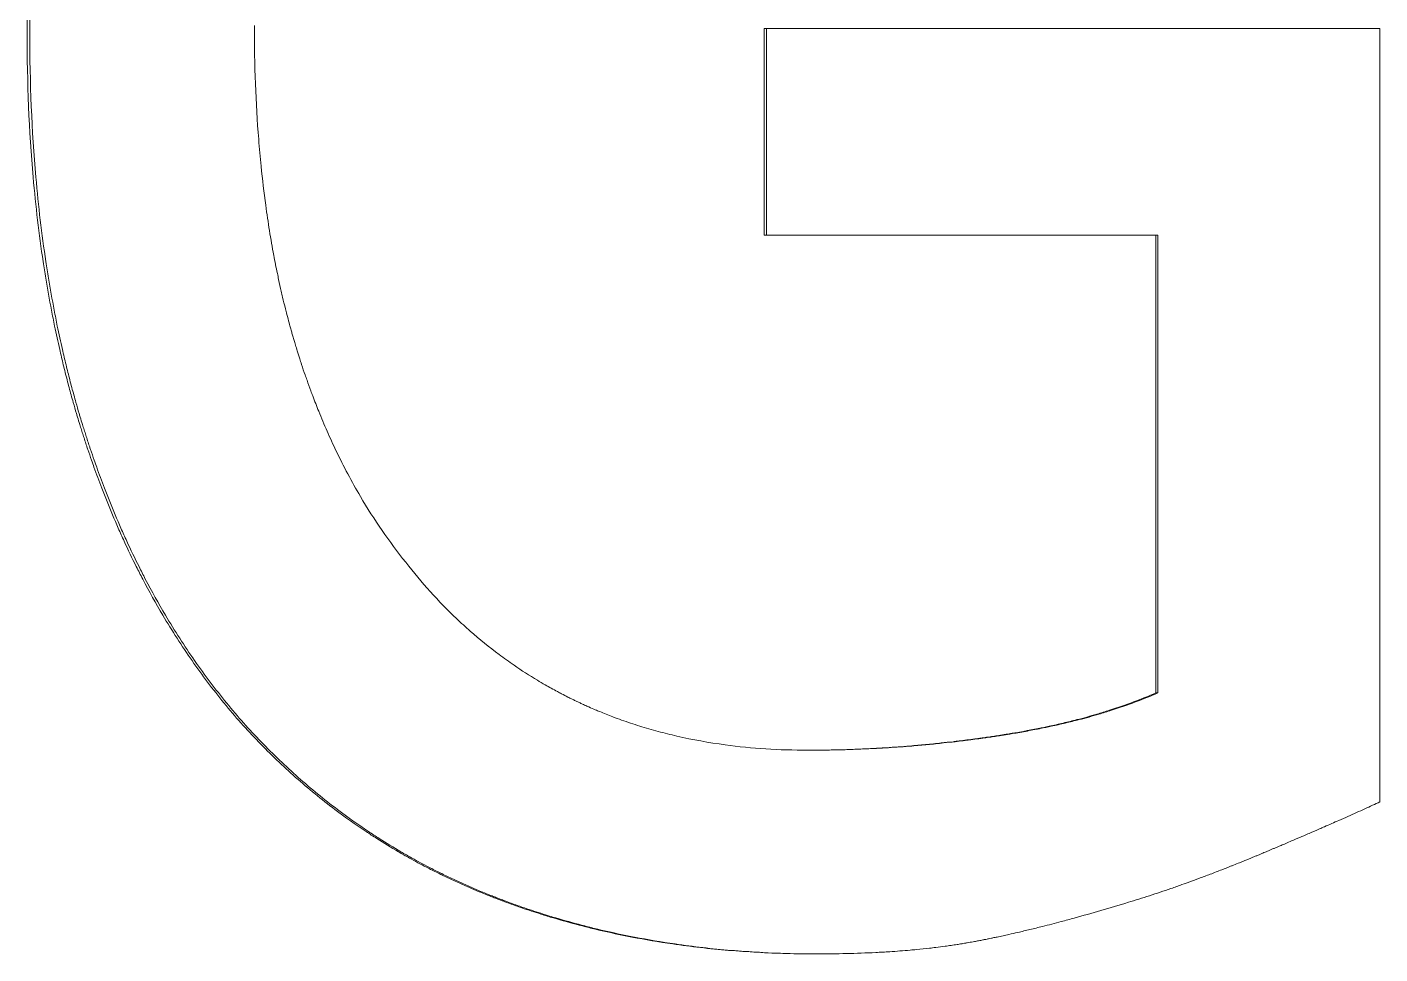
# Model space of a CAD drawing. Header units: millimetres. Extents: x 0 to 8410, y 0 to 5940.
# Drawn here: x 473.483 to 475.394, y 4859.151 to 4860.46 of the extents above; entities that cross this region are included whole.
import ezdxf

# ---------------------------------------------------------------- set-up
doc = ezdxf.new("R2010")
doc.units = ezdxf.units.MM
doc.header["$LTSCALE"] = 10
doc.layers.add('가시적인 것(ISO)', color=3, linetype='Continuous', lineweight=5, true_color=0x00ff00)

msp = doc.modelspace()

# ---------------------------------------------------------------- linework, layer by layer
at = {"layer": '가시적인 것(ISO)'}
for p, q in [((475.3942, 4860.4579), (474.5245, 4860.4579)), ((474.5245, 4860.1662), (474.5245, 4860.4579)), ((475.3942, 4860.4579), (475.3942, 4859.366)), ((474.5245, 4860.1662), (475.0779, 4860.1662)), ((475.0806, 4860.1662), (475.0779, 4860.1662)), ((475.0779, 4859.5199), (475.0779, 4860.1662)), ((475.0806, 4859.5199), (475.0779, 4859.5199)), ((474.5891, 4859.4389), (474.586, 4859.4389))]:
    msp.add_line(p, q, dxfattribs=at)
for points, knots in [([(473.4834, 4860.4519), (473.4834, 4860.4854), (473.4841, 4860.5184), (473.4855, 4860.5507), (473.487, 4860.5831), (473.4892, 4860.6149), (473.4921, 4860.6461), (473.4935, 4860.6617), (473.4952, 4860.6772), (473.497, 4860.6925), (473.4997, 4860.7155), (473.5028, 4860.7381), (473.5064, 4860.7604), (473.5076, 4860.7679), (473.5088, 4860.7753), (473.5101, 4860.7827), (473.5126, 4860.7974), (473.5153, 4860.812), (473.5182, 4860.8264), (473.5197, 4860.8336), (473.5212, 4860.8408), (473.5227, 4860.848), (473.5251, 4860.8587), (473.5275, 4860.8693), (473.53, 4860.8799), (473.5309, 4860.8834), (473.5317, 4860.8869), (473.5326, 4860.8904), (473.5343, 4860.8974), (473.5361, 4860.9044), (473.5379, 4860.9113), (473.5388, 4860.9148), (473.5397, 4860.9183), (473.5407, 4860.9217), (473.5425, 4860.9286), (473.5444, 4860.9355), (473.5464, 4860.9423), (473.5474, 4860.9457), (473.5484, 4860.9491), (473.5494, 4860.9525), (473.5509, 4860.9576), (473.5524, 4860.9627), (473.5539, 4860.9677), (473.5545, 4860.9694), (473.555, 4860.9711), (473.5555, 4860.9727), (473.5563, 4860.9753), (473.5571, 4860.9778), (473.5579, 4860.9803), (473.5587, 4860.9828), (473.5595, 4860.9853), (473.5603, 4860.9878), (473.5611, 4860.9903), (473.5619, 4860.9928), (473.5627, 4860.9953), (473.5636, 4860.9978), (473.5644, 4861.0002), (473.5652, 4861.0027), (473.5663, 4861.006), (473.5675, 4861.0093), (473.5686, 4861.0126), (473.5692, 4861.0142), (473.5697, 4861.0159), (473.5703, 4861.0175), (473.572, 4861.0224), (473.5737, 4861.0273), (473.5755, 4861.0321), (473.5767, 4861.0354), (473.5778, 4861.0386), (473.579, 4861.0418), (473.5814, 4861.0483), (473.5838, 4861.0547), (473.5863, 4861.061), (473.5875, 4861.0642), (473.5888, 4861.0674), (473.59, 4861.0706), (473.5925, 4861.0769), (473.5951, 4861.0832), (473.5976, 4861.0894), (473.5989, 4861.0925), (473.6002, 4861.0956), (473.6015, 4861.0987), (473.6055, 4861.108), (473.6095, 4861.1172), (473.6136, 4861.1264), (473.6163, 4861.1325), (473.6191, 4861.1385), (473.6219, 4861.1445), (473.6275, 4861.1565), (473.6333, 4861.1683), (473.6393, 4861.18), (473.6422, 4861.1859), (473.6452, 4861.1917), (473.6483, 4861.1974), (473.6574, 4861.2147), (473.667, 4861.2317), (473.6768, 4861.2482), (473.6834, 4861.2593), (473.6901, 4861.2702), (473.697, 4861.2809), (473.7108, 4861.3024), (473.7252, 4861.3232), (473.7403, 4861.3434), (473.7554, 4861.3636), (473.7711, 4861.3831), (473.7874, 4861.402)], [0, 0, 0, 0, 0.166667, 0.166667, 0.166667, 0.333333, 0.333333, 0.333333, 0.416667, 0.416667, 0.416667, 0.541667, 0.541667, 0.541667, 0.583333, 0.583333, 0.583333, 0.666667, 0.666667, 0.666667, 0.708333, 0.708333, 0.708333, 0.770833, 0.770833, 0.770833, 0.791667, 0.791667, 0.791667, 0.833333, 0.833333, 0.833333, 0.854167, 0.854167, 0.854167, 0.895833, 0.895833, 0.895833, 0.916667, 0.916667, 0.916667, 0.947917, 0.947917, 0.947917, 0.958333, 0.958333, 0.958333, 0.973958, 0.973958, 0.973958, 0.989583, 0.989583, 0.989583, 1.005208, 1.005208, 1.005208, 1.020833, 1.020833, 1.020833, 1.041667, 1.041667, 1.041667, 1.052083, 1.052083, 1.052083, 1.083333, 1.083333, 1.083333, 1.104167, 1.104167, 1.104167, 1.145833, 1.145833, 1.145833, 1.166667, 1.166667, 1.166667, 1.208333, 1.208333, 1.208333, 1.229167, 1.229167, 1.229167, 1.291667, 1.291667, 1.291667, 1.333333, 1.333333, 1.333333, 1.416667, 1.416667, 1.416667, 1.458333, 1.458333, 1.458333, 1.583333, 1.583333, 1.583333, 1.666667, 1.666667, 1.666667, 1.833333, 1.833333, 1.833333, 2, 2, 2, 2]), ([(473.4872, 4860.4519), (473.4872, 4860.4854), (473.488, 4860.5184), (473.4894, 4860.5507), (473.4909, 4860.5831), (473.493, 4860.6149), (473.4959, 4860.6461), (473.4974, 4860.6617), (473.499, 4860.6772), (473.5008, 4860.6925), (473.5036, 4860.7155), (473.5067, 4860.7381), (473.5102, 4860.7604), (473.5114, 4860.7679), (473.5126, 4860.7753), (473.5139, 4860.7827), (473.5165, 4860.7974), (473.5192, 4860.812), (473.5221, 4860.8264), (473.5235, 4860.8336), (473.525, 4860.8408), (473.5266, 4860.848), (473.5289, 4860.8587), (473.5313, 4860.8693), (473.5338, 4860.8799), (473.5347, 4860.8834), (473.5355, 4860.8869), (473.5364, 4860.8904), (473.5381, 4860.8974), (473.5399, 4860.9044), (473.5417, 4860.9113), (473.5426, 4860.9148), (473.5436, 4860.9183), (473.5445, 4860.9217), (473.5463, 4860.9286), (473.5483, 4860.9355), (473.5502, 4860.9423), (473.5512, 4860.9457), (473.5522, 4860.9491), (473.5532, 4860.9525), (473.5547, 4860.9576), (473.5562, 4860.9627), (473.5578, 4860.9677), (473.5583, 4860.9694), (473.5588, 4860.9711), (473.5593, 4860.9727), (473.5601, 4860.9753), (473.5609, 4860.9778), (473.5617, 4860.9803), (473.5625, 4860.9828), (473.5633, 4860.9853), (473.5641, 4860.9878), (473.5649, 4860.9903), (473.5657, 4860.9928), (473.5666, 4860.9953), (473.5674, 4860.9978), (473.5682, 4861.0002), (473.569, 4861.0027), (473.5701, 4861.006), (473.5713, 4861.0093), (473.5724, 4861.0126), (473.573, 4861.0142), (473.5735, 4861.0159), (473.5741, 4861.0175), (473.5758, 4861.0224), (473.5775, 4861.0273), (473.5793, 4861.0321), (473.5805, 4861.0354), (473.5817, 4861.0386), (473.5828, 4861.0418), (473.5852, 4861.0483), (473.5876, 4861.0547), (473.5901, 4861.061), (473.5913, 4861.0642), (473.5926, 4861.0674), (473.5938, 4861.0706), (473.5963, 4861.0769), (473.5988, 4861.0832), (473.6014, 4861.0894), (473.6027, 4861.0925), (473.604, 4861.0956), (473.6053, 4861.0987), (473.6092, 4861.108), (473.6133, 4861.1172), (473.6174, 4861.1264), (473.6201, 4861.1325), (473.6229, 4861.1385), (473.6257, 4861.1445), (473.6313, 4861.1565), (473.6371, 4861.1683), (473.643, 4861.18), (473.646, 4861.1859), (473.649, 4861.1917), (473.652, 4861.1974), (473.6612, 4861.2147), (473.6707, 4861.2317), (473.6806, 4861.2482), (473.6871, 4861.2593), (473.6939, 4861.2702), (473.7008, 4861.2809), (473.7145, 4861.3024), (473.7289, 4861.3232), (473.744, 4861.3434), (473.7591, 4861.3636), (473.7747, 4861.3831), (473.7911, 4861.402)], [0, 0, 0, 0, 0.166667, 0.166667, 0.166667, 0.333333, 0.333333, 0.333333, 0.416667, 0.416667, 0.416667, 0.541667, 0.541667, 0.541667, 0.583333, 0.583333, 0.583333, 0.666667, 0.666667, 0.666667, 0.708333, 0.708333, 0.708333, 0.770833, 0.770833, 0.770833, 0.791667, 0.791667, 0.791667, 0.833333, 0.833333, 0.833333, 0.854167, 0.854167, 0.854167, 0.895833, 0.895833, 0.895833, 0.916667, 0.916667, 0.916667, 0.947917, 0.947917, 0.947917, 0.958333, 0.958333, 0.958333, 0.973958, 0.973958, 0.973958, 0.989583, 0.989583, 0.989583, 1.005208, 1.005208, 1.005208, 1.020833, 1.020833, 1.020833, 1.041667, 1.041667, 1.041667, 1.052083, 1.052083, 1.052083, 1.083333, 1.083333, 1.083333, 1.104167, 1.104167, 1.104167, 1.145833, 1.145833, 1.145833, 1.166667, 1.166667, 1.166667, 1.208333, 1.208333, 1.208333, 1.229167, 1.229167, 1.229167, 1.291667, 1.291667, 1.291667, 1.333333, 1.333333, 1.333333, 1.416667, 1.416667, 1.416667, 1.458333, 1.458333, 1.458333, 1.583333, 1.583333, 1.583333, 1.666667, 1.666667, 1.666667, 1.833333, 1.833333, 1.833333, 2, 2, 2, 2]), ([(473.7855, 4859.4774), (473.7692, 4859.4958), (473.7535, 4859.515), (473.7384, 4859.535), (473.7234, 4859.5549), (473.709, 4859.5755), (473.6953, 4859.5969), (473.6884, 4859.6076), (473.6817, 4859.6185), (473.6751, 4859.6295), (473.6653, 4859.6461), (473.6558, 4859.6631), (473.6467, 4859.6805), (473.6437, 4859.6863), (473.6407, 4859.6922), (473.6377, 4859.6981), (473.6318, 4859.7099), (473.626, 4859.7218), (473.6204, 4859.734), (473.6176, 4859.7401), (473.6149, 4859.7462), (473.6122, 4859.7524), (473.6067, 4859.7647), (473.6015, 4859.7772), (473.5963, 4859.7899), (473.5938, 4859.7963), (473.5913, 4859.8027), (473.5888, 4859.8091), (473.5851, 4859.8188), (473.5815, 4859.8286), (473.5779, 4859.8384), (473.5767, 4859.8417), (473.5756, 4859.845), (473.5744, 4859.8483), (473.5727, 4859.8533), (473.571, 4859.8583), (473.5693, 4859.8633), (473.5687, 4859.865), (473.5681, 4859.8667), (473.5676, 4859.8684), (473.5667, 4859.8709), (473.5659, 4859.8734), (473.5651, 4859.8759), (473.5642, 4859.8785), (473.5634, 4859.881), (473.5626, 4859.8835), (473.5618, 4859.8861), (473.561, 4859.8886), (473.5602, 4859.8912), (473.5594, 4859.8938), (473.5586, 4859.8963), (473.5578, 4859.8989), (473.5567, 4859.9023), (473.5557, 4859.9058), (473.5546, 4859.9092), (473.5541, 4859.9109), (473.5536, 4859.9126), (473.5531, 4859.9144), (473.5516, 4859.9196), (473.5501, 4859.9248), (473.5486, 4859.93), (473.5476, 4859.9335), (473.5466, 4859.937), (473.5456, 4859.9405), (473.5437, 4859.9475), (473.5418, 4859.9546), (473.54, 4859.9617), (473.5391, 4859.9652), (473.5381, 4859.9688), (473.5372, 4859.9724), (473.5354, 4859.9795), (473.5337, 4859.9867), (473.532, 4859.994), (473.5311, 4859.9976), (473.5303, 4860.0012), (473.5295, 4860.0048), (473.527, 4860.0157), (473.5246, 4860.0267), (473.5223, 4860.0378), (473.5208, 4860.0452), (473.5193, 4860.0527), (473.5178, 4860.0602), (473.515, 4860.0751), (473.5123, 4860.0903), (473.5097, 4860.1056), (473.5085, 4860.1132), (473.5073, 4860.1209), (473.5061, 4860.1287), (473.5003, 4860.1674), (473.4956, 4860.2071), (473.492, 4860.2479), (473.4862, 4860.3132), (473.4834, 4860.3812), (473.4834, 4860.4519)], [0, 0, 0, 0, 0.166667, 0.166667, 0.166667, 0.333333, 0.333333, 0.333333, 0.416667, 0.416667, 0.416667, 0.541667, 0.541667, 0.541667, 0.583333, 0.583333, 0.583333, 0.666667, 0.666667, 0.666667, 0.708333, 0.708333, 0.708333, 0.791667, 0.791667, 0.791667, 0.833333, 0.833333, 0.833333, 0.895833, 0.895833, 0.895833, 0.916667, 0.916667, 0.916667, 0.947917, 0.947917, 0.947917, 0.958333, 0.958333, 0.958333, 0.973958, 0.973958, 0.973958, 0.989583, 0.989583, 0.989583, 1.005208, 1.005208, 1.005208, 1.020833, 1.020833, 1.020833, 1.041667, 1.041667, 1.041667, 1.052083, 1.052083, 1.052083, 1.083333, 1.083333, 1.083333, 1.104167, 1.104167, 1.104167, 1.145833, 1.145833, 1.145833, 1.166667, 1.166667, 1.166667, 1.208333, 1.208333, 1.208333, 1.229167, 1.229167, 1.229167, 1.291667, 1.291667, 1.291667, 1.333333, 1.333333, 1.333333, 1.416667, 1.416667, 1.416667, 1.458333, 1.458333, 1.458333, 1.666667, 1.666667, 1.666667, 2, 2, 2, 2]), ([(473.7892, 4859.4774), (473.7729, 4859.4958), (473.7572, 4859.515), (473.7421, 4859.535), (473.7271, 4859.5549), (473.7127, 4859.5755), (473.699, 4859.5969), (473.6921, 4859.6076), (473.6854, 4859.6185), (473.6788, 4859.6295), (473.669, 4859.6461), (473.6596, 4859.6631), (473.6504, 4859.6805), (473.6474, 4859.6863), (473.6444, 4859.6922), (473.6415, 4859.6981), (473.6356, 4859.7099), (473.6298, 4859.7218), (473.6242, 4859.734), (473.6214, 4859.7401), (473.6187, 4859.7462), (473.6159, 4859.7524), (473.6105, 4859.7647), (473.6052, 4859.7772), (473.6001, 4859.7899), (473.5976, 4859.7963), (473.5951, 4859.8027), (473.5926, 4859.8091), (473.5889, 4859.8188), (473.5853, 4859.8286), (473.5817, 4859.8384), (473.5805, 4859.8417), (473.5794, 4859.845), (473.5782, 4859.8483), (473.5765, 4859.8533), (473.5748, 4859.8583), (473.5731, 4859.8633), (473.5725, 4859.865), (473.5719, 4859.8667), (473.5714, 4859.8684), (473.5705, 4859.8709), (473.5697, 4859.8734), (473.5689, 4859.8759), (473.5681, 4859.8785), (473.5672, 4859.881), (473.5664, 4859.8835), (473.5656, 4859.8861), (473.5648, 4859.8886), (473.564, 4859.8912), (473.5632, 4859.8938), (473.5624, 4859.8963), (473.5616, 4859.8989), (473.5605, 4859.9023), (473.5595, 4859.9058), (473.5585, 4859.9092), (473.5579, 4859.9109), (473.5574, 4859.9126), (473.5569, 4859.9144), (473.5554, 4859.9196), (473.5539, 4859.9248), (473.5524, 4859.93), (473.5514, 4859.9335), (473.5504, 4859.937), (473.5495, 4859.9405), (473.5475, 4859.9475), (473.5456, 4859.9546), (473.5438, 4859.9617), (473.5429, 4859.9652), (473.542, 4859.9688), (473.5411, 4859.9724), (473.5393, 4859.9795), (473.5375, 4859.9867), (473.5358, 4859.994), (473.535, 4859.9976), (473.5341, 4860.0012), (473.5333, 4860.0048), (473.5308, 4860.0157), (473.5284, 4860.0267), (473.5261, 4860.0378), (473.5246, 4860.0452), (473.5231, 4860.0527), (473.5217, 4860.0602), (473.5188, 4860.0751), (473.5161, 4860.0903), (473.5136, 4860.1056), (473.5123, 4860.1132), (473.5111, 4860.1209), (473.51, 4860.1287), (473.5041, 4860.1674), (473.4994, 4860.2071), (473.4958, 4860.2479), (473.4901, 4860.3132), (473.4872, 4860.3812), (473.4872, 4860.4519)], [0, 0, 0, 0, 0.166667, 0.166667, 0.166667, 0.333333, 0.333333, 0.333333, 0.416667, 0.416667, 0.416667, 0.541667, 0.541667, 0.541667, 0.583333, 0.583333, 0.583333, 0.666667, 0.666667, 0.666667, 0.708333, 0.708333, 0.708333, 0.791667, 0.791667, 0.791667, 0.833333, 0.833333, 0.833333, 0.895833, 0.895833, 0.895833, 0.916667, 0.916667, 0.916667, 0.947917, 0.947917, 0.947917, 0.958333, 0.958333, 0.958333, 0.973958, 0.973958, 0.973958, 0.989583, 0.989583, 0.989583, 1.005208, 1.005208, 1.005208, 1.020833, 1.020833, 1.020833, 1.041667, 1.041667, 1.041667, 1.052083, 1.052083, 1.052083, 1.083333, 1.083333, 1.083333, 1.104167, 1.104167, 1.104167, 1.145833, 1.145833, 1.145833, 1.166667, 1.166667, 1.166667, 1.208333, 1.208333, 1.208333, 1.229167, 1.229167, 1.229167, 1.291667, 1.291667, 1.291667, 1.333333, 1.333333, 1.333333, 1.416667, 1.416667, 1.416667, 1.458333, 1.458333, 1.458333, 1.666667, 1.666667, 1.666667, 2, 2, 2, 2]), ([(473.8044, 4860.462), (473.8044, 4860.4341), (473.8049, 4860.4067), (473.8059, 4860.38), (473.8069, 4860.3532), (473.8084, 4860.3271), (473.8105, 4860.3015), (473.8115, 4860.2887), (473.8126, 4860.276), (473.8139, 4860.2635), (473.8158, 4860.2448), (473.818, 4860.2264), (473.8204, 4860.2083), (473.8213, 4860.2022), (473.8221, 4860.1962), (473.823, 4860.1903), (473.8248, 4860.1783), (473.8267, 4860.1666), (473.8287, 4860.1549), (473.8297, 4860.1491), (473.8308, 4860.1433), (473.8318, 4860.1376), (473.8335, 4860.129), (473.8351, 4860.1205), (473.8369, 4860.112), (473.8375, 4860.1092), (473.8381, 4860.1064), (473.8387, 4860.1036), (473.8399, 4860.098), (473.8411, 4860.0924), (473.8424, 4860.0869), (473.843, 4860.0841), (473.8437, 4860.0814), (473.8443, 4860.0786), (473.8456, 4860.0732), (473.8469, 4860.0677), (473.8483, 4860.0623), (473.849, 4860.0596), (473.8497, 4860.0569), (473.8504, 4860.0542), (473.8514, 4860.0502), (473.8525, 4860.0461), (473.8536, 4860.0422), (473.8539, 4860.0408), (473.8543, 4860.0395), (473.8547, 4860.0382), (473.8552, 4860.0362), (473.8558, 4860.0342), (473.8563, 4860.0322), (473.8569, 4860.0302), (473.8574, 4860.0283), (473.858, 4860.0263), (473.8586, 4860.0243), (473.8591, 4860.0224), (473.8597, 4860.0204), (473.8603, 4860.0184), (473.8609, 4860.0165), (473.8614, 4860.0145), (473.8622, 4860.0119), (473.863, 4860.0093), (473.8638, 4860.0068), (473.8642, 4860.0055), (473.8646, 4860.0042), (473.865, 4860.0029), (473.8662, 4859.999), (473.8674, 4859.9952), (473.8686, 4859.9914), (473.8694, 4859.9888), (473.8702, 4859.9863), (473.8711, 4859.9837), (473.8727, 4859.9787), (473.8744, 4859.9736), (473.8762, 4859.9687), (473.877, 4859.9662), (473.8779, 4859.9637), (473.8788, 4859.9612), (473.8805, 4859.9562), (473.8823, 4859.9513), (473.8841, 4859.9464), (473.885, 4859.944), (473.8859, 4859.9415), (473.8868, 4859.9391), (473.8896, 4859.9318), (473.8924, 4859.9246), (473.8953, 4859.9174), (473.8972, 4859.9127), (473.8992, 4859.908), (473.9011, 4859.9033), (473.9051, 4859.8939), (473.9092, 4859.8847), (473.9134, 4859.8755), (473.9155, 4859.871), (473.9176, 4859.8665), (473.9197, 4859.862), (473.9305, 4859.8396), (473.942, 4859.818), (473.9541, 4859.7973), (473.9736, 4859.7641), (473.995, 4859.7331), (474.0182, 4859.7043)], [0, 0, 0, 0, 0.166667, 0.166667, 0.166667, 0.333333, 0.333333, 0.333333, 0.416667, 0.416667, 0.416667, 0.541667, 0.541667, 0.541667, 0.583333, 0.583333, 0.583333, 0.666667, 0.666667, 0.666667, 0.708333, 0.708333, 0.708333, 0.770833, 0.770833, 0.770833, 0.791667, 0.791667, 0.791667, 0.833333, 0.833333, 0.833333, 0.854167, 0.854167, 0.854167, 0.895833, 0.895833, 0.895833, 0.916667, 0.916667, 0.916667, 0.947917, 0.947917, 0.947917, 0.958333, 0.958333, 0.958333, 0.973958, 0.973958, 0.973958, 0.989583, 0.989583, 0.989583, 1.005208, 1.005208, 1.005208, 1.020833, 1.020833, 1.020833, 1.041667, 1.041667, 1.041667, 1.052083, 1.052083, 1.052083, 1.083333, 1.083333, 1.083333, 1.104167, 1.104167, 1.104167, 1.145833, 1.145833, 1.145833, 1.166667, 1.166667, 1.166667, 1.208333, 1.208333, 1.208333, 1.229167, 1.229167, 1.229167, 1.291667, 1.291667, 1.291667, 1.333333, 1.333333, 1.333333, 1.416667, 1.416667, 1.416667, 1.458333, 1.458333, 1.458333, 1.666667, 1.666667, 1.666667, 2, 2, 2, 2]), ([(474.5276, 4860.1662), (474.5276, 4860.1743), (474.5276, 4860.1824), (474.5276, 4860.1905), (474.5276, 4860.1986), (474.5276, 4860.2067), (474.5276, 4860.2148), (474.5276, 4860.2189), (474.5276, 4860.2229), (474.5276, 4860.227), (474.5276, 4860.2351), (474.5276, 4860.2432), (474.5276, 4860.2513), (474.5276, 4860.2553), (474.5276, 4860.2594), (474.5276, 4860.2634), (474.5276, 4860.2715), (474.5276, 4860.2796), (474.5276, 4860.2878), (474.5276, 4860.2918), (474.5276, 4860.2959), (474.5276, 4860.2999), (474.5276, 4860.308), (474.5276, 4860.3161), (474.5276, 4860.3242), (474.5276, 4860.3283), (474.5276, 4860.3323), (474.5276, 4860.3364), (474.5276, 4860.3445), (474.5276, 4860.3526), (474.5276, 4860.3607), (474.5276, 4860.3647), (474.5276, 4860.3688), (474.5276, 4860.3728), (474.5276, 4860.385), (474.5276, 4860.3972), (474.5276, 4860.4093), (474.5276, 4860.4255), (474.5276, 4860.4417), (474.5276, 4860.4579)], [0, 0, 0, 0, 0.00243112, 0.00243112, 0.00243112, 0.00486224, 0.00486224, 0.00486224, 0.0060778, 0.0060778, 0.0060778, 0.00850891, 0.00850891, 0.00850891, 0.00972447, 0.00972447, 0.00972447, 0.01215559, 0.01215559, 0.01215559, 0.01337115, 0.01337115, 0.01337115, 0.01580227, 0.01580227, 0.01580227, 0.01701783, 0.01701783, 0.01701783, 0.01944895, 0.01944895, 0.01944895, 0.02066451, 0.02066451, 0.02066451, 0.02431118, 0.02431118, 0.02431118, 0.02917342, 0.02917342, 0.02917342, 0.02917342]), ([(475.0806, 4859.5199), (475.0806, 4859.5558), (475.0806, 4859.5917), (475.0806, 4859.6276), (475.0806, 4859.6366), (475.0806, 4859.6456), (475.0806, 4859.6546), (475.0806, 4859.6994), (475.0806, 4859.7443), (475.0806, 4859.7892), (475.0806, 4859.8161), (475.0806, 4859.8431), (475.0806, 4859.87), (475.0806, 4859.879), (475.0806, 4859.8879), (475.0806, 4859.8969), (475.0806, 4859.9149), (475.0806, 4859.9328), (475.0806, 4859.9508), (475.0806, 4860.0226), (475.0806, 4860.0944), (475.0806, 4860.1662)], [0, 0, 0, 0, 0.0107712, 0.0107712, 0.0107712, 0.01346401, 0.01346401, 0.01346401, 0.02692801, 0.02692801, 0.02692801, 0.03500642, 0.03500642, 0.03500642, 0.03769922, 0.03769922, 0.03769922, 0.04308482, 0.04308482, 0.04308482, 0.06462723, 0.06462723, 0.06462723, 0.06462723]), ([(474.0182, 4859.7043), (474.0294, 4859.6899), (474.0409, 4859.676), (474.0529, 4859.6628), (474.0649, 4859.6495), (474.0772, 4859.6368), (474.09, 4859.6247), (474.0963, 4859.6187), (474.1028, 4859.6127), (474.1094, 4859.607), (474.1225, 4859.5954), (474.136, 4859.5844), (474.15, 4859.574), (474.1569, 4859.5688), (474.164, 4859.5638), (474.1712, 4859.5589), (474.1819, 4859.5515), (474.1929, 4859.5444), (474.2041, 4859.5377), (474.2078, 4859.5355), (474.2116, 4859.5333), (474.2153, 4859.5311), (474.221, 4859.5278), (474.2267, 4859.5247), (474.2325, 4859.5216), (474.2345, 4859.5205), (474.2364, 4859.5195), (474.2383, 4859.5185), (474.2412, 4859.517), (474.2442, 4859.5155), (474.2471, 4859.514), (474.2481, 4859.5135), (474.2491, 4859.513), (474.25, 4859.5125), (474.2515, 4859.5118), (474.253, 4859.5111), (474.2545, 4859.5103), (474.256, 4859.5096), (474.2574, 4859.5089), (474.2589, 4859.5082), (474.2604, 4859.5075), (474.2619, 4859.5068), (474.2634, 4859.5061), (474.2649, 4859.5053), (474.2664, 4859.5047), (474.2679, 4859.504), (474.2699, 4859.503), (474.2719, 4859.5021), (474.2739, 4859.5012), (474.2749, 4859.5008), (474.2759, 4859.5003), (474.2769, 4859.4999), (474.28, 4859.4985), (474.283, 4859.4972), (474.286, 4859.4959), (474.2881, 4859.4951), (474.2901, 4859.4942), (474.2922, 4859.4934), (474.2983, 4859.4908), (474.3045, 4859.4884), (474.3107, 4859.486), (474.3148, 4859.4844), (474.319, 4859.4829), (474.3232, 4859.4814), (474.3316, 4859.4784), (474.3401, 4859.4756), (474.3487, 4859.4729), (474.3529, 4859.4716), (474.3572, 4859.4703), (474.3616, 4859.4691), (474.3702, 4859.4665), (474.379, 4859.4642), (474.3878, 4859.462), (474.3922, 4859.4609), (474.3966, 4859.4598), (474.4011, 4859.4588), (474.4234, 4859.4537), (474.4462, 4859.4496), (474.4696, 4859.4464), (474.507, 4859.4414), (474.5458, 4859.4389), (474.586, 4859.4389)], [0, 0, 0, 0, 0.166667, 0.166667, 0.166667, 0.333333, 0.333333, 0.333333, 0.416667, 0.416667, 0.416667, 0.583333, 0.583333, 0.583333, 0.666667, 0.666667, 0.666667, 0.791667, 0.791667, 0.791667, 0.833333, 0.833333, 0.833333, 0.895833, 0.895833, 0.895833, 0.916667, 0.916667, 0.916667, 0.947917, 0.947917, 0.947917, 0.958333, 0.958333, 0.958333, 0.973958, 0.973958, 0.973958, 0.989583, 0.989583, 0.989583, 1.005208, 1.005208, 1.005208, 1.020833, 1.020833, 1.020833, 1.041667, 1.041667, 1.041667, 1.052083, 1.052083, 1.052083, 1.083333, 1.083333, 1.083333, 1.104167, 1.104167, 1.104167, 1.166667, 1.166667, 1.166667, 1.208333, 1.208333, 1.208333, 1.291667, 1.291667, 1.291667, 1.333333, 1.333333, 1.333333, 1.416667, 1.416667, 1.416667, 1.458333, 1.458333, 1.458333, 1.666667, 1.666667, 1.666667, 2, 2, 2, 2]), ([(474.586, 4859.4389), (474.6008, 4859.4389), (474.6156, 4859.4391), (474.6303, 4859.4395), (474.6451, 4859.4398), (474.6599, 4859.4404), (474.6747, 4859.4411), (474.6821, 4859.4415), (474.6895, 4859.4419), (474.6969, 4859.4424), (474.708, 4859.4431), (474.7191, 4859.4439), (474.7302, 4859.4448), (474.7339, 4859.4451), (474.7376, 4859.4455), (474.7413, 4859.4458), (474.7487, 4859.4464), (474.7561, 4859.4471), (474.7636, 4859.4479), (474.7673, 4859.4483), (474.771, 4859.4487), (474.7747, 4859.4491), (474.7802, 4859.4497), (474.7858, 4859.4503), (474.7914, 4859.4509), (474.7932, 4859.4511), (474.7951, 4859.4514), (474.7969, 4859.4516), (474.8006, 4859.452), (474.8043, 4859.4525), (474.808, 4859.453), (474.8099, 4859.4532), (474.8118, 4859.4534), (474.8136, 4859.4537), (474.8173, 4859.4541), (474.821, 4859.4546), (474.8247, 4859.4551), (474.8266, 4859.4554), (474.8285, 4859.4557), (474.8303, 4859.4559), (474.8331, 4859.4563), (474.8359, 4859.4567), (474.8387, 4859.4571), (474.8396, 4859.4572), (474.8405, 4859.4574), (474.8414, 4859.4575), (474.8428, 4859.4577), (474.8442, 4859.4579), (474.8456, 4859.4581), (474.847, 4859.4583), (474.8484, 4859.4585), (474.8498, 4859.4587), (474.8512, 4859.4589), (474.8526, 4859.4591), (474.854, 4859.4594), (474.8554, 4859.4596), (474.8568, 4859.4598), (474.8581, 4859.46), (474.86, 4859.4603), (474.8618, 4859.4606), (474.8636, 4859.4609), (474.8646, 4859.461), (474.8655, 4859.4612), (474.8664, 4859.4613), (474.8691, 4859.4618), (474.8719, 4859.4622), (474.8746, 4859.4627), (474.8764, 4859.463), (474.8782, 4859.4633), (474.88, 4859.4636), (474.8836, 4859.4642), (474.8871, 4859.4648), (474.8907, 4859.4655), (474.8925, 4859.4658), (474.8942, 4859.4661), (474.896, 4859.4665), (474.8995, 4859.4671), (474.903, 4859.4678), (474.9065, 4859.4685), (474.9082, 4859.4688), (474.9099, 4859.4692), (474.9117, 4859.4695), (474.9168, 4859.4705), (474.9219, 4859.4716), (474.927, 4859.4727), (474.9304, 4859.4734), (474.9337, 4859.4742), (474.937, 4859.4749), (474.9437, 4859.4764), (474.9502, 4859.478), (474.9567, 4859.4795), (474.9599, 4859.4803), (474.9631, 4859.4812), (474.9663, 4859.482), (474.9758, 4859.4844), (474.9852, 4859.487), (474.9943, 4859.4897), (475.0003, 4859.4915), (475.0063, 4859.4933), (475.0122, 4859.4952), (475.0239, 4859.4989), (475.0352, 4859.5029), (475.0462, 4859.507), (475.0571, 4859.5111), (475.0677, 4859.5154), (475.0779, 4859.5199)], [0, 0, 0, 0, 0.166667, 0.166667, 0.166667, 0.333333, 0.333333, 0.333333, 0.416667, 0.416667, 0.416667, 0.541667, 0.541667, 0.541667, 0.583333, 0.583333, 0.583333, 0.666667, 0.666667, 0.666667, 0.708333, 0.708333, 0.708333, 0.770833, 0.770833, 0.770833, 0.791667, 0.791667, 0.791667, 0.833333, 0.833333, 0.833333, 0.854167, 0.854167, 0.854167, 0.895833, 0.895833, 0.895833, 0.916667, 0.916667, 0.916667, 0.947917, 0.947917, 0.947917, 0.958333, 0.958333, 0.958333, 0.973958, 0.973958, 0.973958, 0.989583, 0.989583, 0.989583, 1.005208, 1.005208, 1.005208, 1.020833, 1.020833, 1.020833, 1.041667, 1.041667, 1.041667, 1.052083, 1.052083, 1.052083, 1.083333, 1.083333, 1.083333, 1.104167, 1.104167, 1.104167, 1.145833, 1.145833, 1.145833, 1.166667, 1.166667, 1.166667, 1.208333, 1.208333, 1.208333, 1.229167, 1.229167, 1.229167, 1.291667, 1.291667, 1.291667, 1.333333, 1.333333, 1.333333, 1.416667, 1.416667, 1.416667, 1.458333, 1.458333, 1.458333, 1.583333, 1.583333, 1.583333, 1.666667, 1.666667, 1.666667, 1.833333, 1.833333, 1.833333, 2, 2, 2, 2]), ([(474.5891, 4859.4389), (474.6039, 4859.4389), (474.6187, 4859.4391), (474.6334, 4859.4395), (474.6482, 4859.4398), (474.663, 4859.4404), (474.6777, 4859.4411), (474.6851, 4859.4415), (474.6925, 4859.4419), (474.6999, 4859.4424), (474.711, 4859.4431), (474.7221, 4859.4439), (474.7332, 4859.4448), (474.7369, 4859.4451), (474.7406, 4859.4455), (474.7443, 4859.4458), (474.7517, 4859.4464), (474.7591, 4859.4471), (474.7665, 4859.4479), (474.7702, 4859.4483), (474.7739, 4859.4487), (474.7777, 4859.4491), (474.7832, 4859.4497), (474.7888, 4859.4503), (474.7943, 4859.4509), (474.7962, 4859.4511), (474.798, 4859.4514), (474.7999, 4859.4516), (474.8036, 4859.452), (474.8073, 4859.4525), (474.811, 4859.453), (474.8129, 4859.4532), (474.8147, 4859.4534), (474.8166, 4859.4537), (474.8203, 4859.4541), (474.824, 4859.4546), (474.8277, 4859.4551), (474.8295, 4859.4554), (474.8314, 4859.4557), (474.8332, 4859.4559), (474.836, 4859.4563), (474.8388, 4859.4567), (474.8416, 4859.4571), (474.8425, 4859.4572), (474.8434, 4859.4574), (474.8444, 4859.4575), (474.8458, 4859.4577), (474.8472, 4859.4579), (474.8486, 4859.4581), (474.8499, 4859.4583), (474.8513, 4859.4585), (474.8527, 4859.4587), (474.8541, 4859.4589), (474.8555, 4859.4591), (474.8569, 4859.4594), (474.8583, 4859.4596), (474.8597, 4859.4598), (474.8611, 4859.46), (474.8629, 4859.4603), (474.8647, 4859.4606), (474.8666, 4859.4609), (474.8675, 4859.461), (474.8684, 4859.4612), (474.8693, 4859.4613), (474.872, 4859.4618), (474.8748, 4859.4622), (474.8775, 4859.4627), (474.8793, 4859.463), (474.8811, 4859.4633), (474.8829, 4859.4636), (474.8865, 4859.4642), (474.89, 4859.4648), (474.8936, 4859.4655), (474.8954, 4859.4658), (474.8971, 4859.4661), (474.8989, 4859.4665), (474.9024, 4859.4671), (474.9059, 4859.4678), (474.9094, 4859.4685), (474.9111, 4859.4688), (474.9128, 4859.4692), (474.9145, 4859.4695), (474.9197, 4859.4705), (474.9248, 4859.4716), (474.9299, 4859.4727), (474.9332, 4859.4734), (474.9366, 4859.4742), (474.9399, 4859.4749), (474.9466, 4859.4764), (474.9531, 4859.478), (474.9596, 4859.4795), (474.9628, 4859.4803), (474.966, 4859.4812), (474.9692, 4859.482), (474.9787, 4859.4844), (474.988, 4859.487), (474.9971, 4859.4897), (475.0031, 4859.4915), (475.0091, 4859.4933), (475.015, 4859.4952), (475.0267, 4859.4989), (475.038, 4859.5029), (475.049, 4859.507), (475.0599, 4859.5111), (475.0705, 4859.5154), (475.0806, 4859.5199)], [0, 0, 0, 0, 0.166667, 0.166667, 0.166667, 0.333333, 0.333333, 0.333333, 0.416667, 0.416667, 0.416667, 0.541667, 0.541667, 0.541667, 0.583333, 0.583333, 0.583333, 0.666667, 0.666667, 0.666667, 0.708333, 0.708333, 0.708333, 0.770833, 0.770833, 0.770833, 0.791667, 0.791667, 0.791667, 0.833333, 0.833333, 0.833333, 0.854167, 0.854167, 0.854167, 0.895833, 0.895833, 0.895833, 0.916667, 0.916667, 0.916667, 0.947917, 0.947917, 0.947917, 0.958333, 0.958333, 0.958333, 0.973958, 0.973958, 0.973958, 0.989583, 0.989583, 0.989583, 1.005208, 1.005208, 1.005208, 1.020833, 1.020833, 1.020833, 1.041667, 1.041667, 1.041667, 1.052083, 1.052083, 1.052083, 1.083333, 1.083333, 1.083333, 1.104167, 1.104167, 1.104167, 1.145833, 1.145833, 1.145833, 1.166667, 1.166667, 1.166667, 1.208333, 1.208333, 1.208333, 1.229167, 1.229167, 1.229167, 1.291667, 1.291667, 1.291667, 1.333333, 1.333333, 1.333333, 1.416667, 1.416667, 1.416667, 1.458333, 1.458333, 1.458333, 1.583333, 1.583333, 1.583333, 1.666667, 1.666667, 1.666667, 1.833333, 1.833333, 1.833333, 2, 2, 2, 2]), ([(474.5976, 4859.1512), (474.5696, 4859.1512), (474.5419, 4859.152), (474.5148, 4859.1535), (474.4876, 4859.155), (474.4608, 4859.1572), (474.4345, 4859.1602), (474.4213, 4859.1617), (474.4083, 4859.1634), (474.3953, 4859.1653), (474.3759, 4859.1681), (474.3567, 4859.1713), (474.3378, 4859.175), (474.3315, 4859.1762), (474.3252, 4859.1775), (474.3189, 4859.1788), (474.3064, 4859.1814), (474.294, 4859.1842), (474.2816, 4859.1872), (474.2755, 4859.1887), (474.2694, 4859.1903), (474.2633, 4859.1919), (474.251, 4859.1951), (474.2389, 4859.1984), (474.2269, 4859.202), (474.2209, 4859.2038), (474.215, 4859.2056), (474.209, 4859.2075), (474.2001, 4859.2103), (474.1912, 4859.2132), (474.1824, 4859.2162), (474.1795, 4859.2172), (474.1766, 4859.2183), (474.1736, 4859.2193), (474.1693, 4859.2208), (474.1649, 4859.2224), (474.1605, 4859.224), (474.1591, 4859.2246), (474.1576, 4859.2251), (474.1562, 4859.2256), (474.154, 4859.2264), (474.1518, 4859.2273), (474.1497, 4859.2281), (474.1475, 4859.2289), (474.1454, 4859.2297), (474.1432, 4859.2306), (474.141, 4859.2314), (474.1389, 4859.2322), (474.1367, 4859.2331), (474.1346, 4859.2339), (474.1325, 4859.2348), (474.1303, 4859.2357), (474.1275, 4859.2368), (474.1246, 4859.238), (474.1218, 4859.2391), (474.1204, 4859.2397), (474.119, 4859.2403), (474.1175, 4859.2409), (474.1133, 4859.2427), (474.1091, 4859.2445), (474.1049, 4859.2463), (474.1021, 4859.2475), (474.0993, 4859.2488), (474.0965, 4859.25), (474.0909, 4859.2525), (474.0854, 4859.2551), (474.0799, 4859.2576), (474.0772, 4859.2589), (474.0744, 4859.2602), (474.0717, 4859.2616), (474.0662, 4859.2642), (474.0608, 4859.2669), (474.0554, 4859.2696), (474.0527, 4859.271), (474.0501, 4859.2724), (474.0474, 4859.2737), (474.0393, 4859.2779), (474.0314, 4859.2822), (474.0235, 4859.2866), (474.0183, 4859.2895), (474.013, 4859.2925), (474.0079, 4859.2955), (473.9975, 4859.3015), (473.9873, 4859.3078), (473.9772, 4859.3142), (473.9721, 4859.3174), (473.9671, 4859.3207), (473.9622, 4859.324), (473.9472, 4859.3339), (473.9326, 4859.3443), (473.9183, 4859.3551), (473.9088, 4859.3622), (473.8994, 4859.3696), (473.8901, 4859.3772), (473.8716, 4859.3924), (473.8536, 4859.4083), (473.8362, 4859.425), (473.8187, 4859.4417), (473.8019, 4859.4591), (473.7855, 4859.4774)], [0, 0, 0, 0, 0.166667, 0.166667, 0.166667, 0.333333, 0.333333, 0.333333, 0.416667, 0.416667, 0.416667, 0.541667, 0.541667, 0.541667, 0.583333, 0.583333, 0.583333, 0.666667, 0.666667, 0.666667, 0.708333, 0.708333, 0.708333, 0.791667, 0.791667, 0.791667, 0.833333, 0.833333, 0.833333, 0.895833, 0.895833, 0.895833, 0.916667, 0.916667, 0.916667, 0.947917, 0.947917, 0.947917, 0.958333, 0.958333, 0.958333, 0.973958, 0.973958, 0.973958, 0.989583, 0.989583, 0.989583, 1.005208, 1.005208, 1.005208, 1.020833, 1.020833, 1.020833, 1.041667, 1.041667, 1.041667, 1.052083, 1.052083, 1.052083, 1.083333, 1.083333, 1.083333, 1.104167, 1.104167, 1.104167, 1.145833, 1.145833, 1.145833, 1.166667, 1.166667, 1.166667, 1.208333, 1.208333, 1.208333, 1.229167, 1.229167, 1.229167, 1.291667, 1.291667, 1.291667, 1.333333, 1.333333, 1.333333, 1.416667, 1.416667, 1.416667, 1.458333, 1.458333, 1.458333, 1.583333, 1.583333, 1.583333, 1.666667, 1.666667, 1.666667, 1.833333, 1.833333, 1.833333, 2, 2, 2, 2]), ([(474.5976, 4859.1512), (474.5706, 4859.1513), (474.5441, 4859.152), (474.5179, 4859.1535), (474.4908, 4859.155), (474.464, 4859.1572), (474.4377, 4859.1602), (474.4246, 4859.1617), (474.4115, 4859.1634), (474.3986, 4859.1653), (474.3792, 4859.1681), (474.36, 4859.1713), (474.3411, 4859.175), (474.3347, 4859.1762), (474.3285, 4859.1775), (474.3222, 4859.1788), (474.3097, 4859.1814), (474.2973, 4859.1842), (474.285, 4859.1872), (474.2788, 4859.1887), (474.2727, 4859.1903), (474.2666, 4859.1919), (474.2544, 4859.1951), (474.2423, 4859.1984), (474.2303, 4859.202), (474.2243, 4859.2038), (474.2183, 4859.2056), (474.2124, 4859.2075), (474.2035, 4859.2103), (474.1946, 4859.2132), (474.1858, 4859.2162), (474.1829, 4859.2172), (474.18, 4859.2183), (474.177, 4859.2193), (474.1727, 4859.2208), (474.1683, 4859.2224), (474.1639, 4859.224), (474.1625, 4859.2246), (474.161, 4859.2251), (474.1596, 4859.2256), (474.1574, 4859.2264), (474.1553, 4859.2273), (474.1531, 4859.2281), (474.1509, 4859.2289), (474.1488, 4859.2297), (474.1466, 4859.2306), (474.1445, 4859.2314), (474.1423, 4859.2322), (474.1402, 4859.2331), (474.138, 4859.2339), (474.1359, 4859.2348), (474.1337, 4859.2357), (474.1309, 4859.2368), (474.128, 4859.238), (474.1252, 4859.2391), (474.1238, 4859.2397), (474.1224, 4859.2403), (474.121, 4859.2409), (474.1167, 4859.2427), (474.1125, 4859.2445), (474.1083, 4859.2463), (474.1055, 4859.2475), (474.1027, 4859.2488), (474.1, 4859.25), (474.0944, 4859.2525), (474.0889, 4859.2551), (474.0834, 4859.2576), (474.0806, 4859.2589), (474.0779, 4859.2602), (474.0752, 4859.2616), (474.0697, 4859.2642), (474.0643, 4859.2669), (474.0589, 4859.2696), (474.0562, 4859.271), (474.0535, 4859.2724), (474.0509, 4859.2737), (474.0428, 4859.2779), (474.0349, 4859.2822), (474.027, 4859.2866), (474.0218, 4859.2895), (474.0165, 4859.2925), (474.0114, 4859.2955), (474.001, 4859.3015), (473.9908, 4859.3078), (473.9807, 4859.3142), (473.9757, 4859.3174), (473.9707, 4859.3207), (473.9657, 4859.324), (473.9508, 4859.3339), (473.9362, 4859.3443), (473.9219, 4859.3551), (473.9123, 4859.3622), (473.903, 4859.3696), (473.8937, 4859.3772), (473.8752, 4859.3924), (473.8572, 4859.4083), (473.8398, 4859.425), (473.8224, 4859.4417), (473.8055, 4859.4591), (473.7892, 4859.4774)], [0.006152, 0.006152, 0.006152, 0.006152, 0.166667, 0.166667, 0.166667, 0.333333, 0.333333, 0.333333, 0.416667, 0.416667, 0.416667, 0.541667, 0.541667, 0.541667, 0.583333, 0.583333, 0.583333, 0.666667, 0.666667, 0.666667, 0.708333, 0.708333, 0.708333, 0.791667, 0.791667, 0.791667, 0.833333, 0.833333, 0.833333, 0.895833, 0.895833, 0.895833, 0.916667, 0.916667, 0.916667, 0.947917, 0.947917, 0.947917, 0.958333, 0.958333, 0.958333, 0.973958, 0.973958, 0.973958, 0.989583, 0.989583, 0.989583, 1.005208, 1.005208, 1.005208, 1.020833, 1.020833, 1.020833, 1.041667, 1.041667, 1.041667, 1.052083, 1.052083, 1.052083, 1.083333, 1.083333, 1.083333, 1.104167, 1.104167, 1.104167, 1.145833, 1.145833, 1.145833, 1.166667, 1.166667, 1.166667, 1.208333, 1.208333, 1.208333, 1.229167, 1.229167, 1.229167, 1.291667, 1.291667, 1.291667, 1.333333, 1.333333, 1.333333, 1.416667, 1.416667, 1.416667, 1.458333, 1.458333, 1.458333, 1.583333, 1.583333, 1.583333, 1.666667, 1.666667, 1.666667, 1.833333, 1.833333, 1.833333, 2, 2, 2, 2]), ([(475.3942, 4859.366), (475.3875, 4859.3628), (475.3803, 4859.3595), (475.3728, 4859.3561), (475.3652, 4859.3526), (475.3573, 4859.3491), (475.349, 4859.3454), (475.3448, 4859.3435), (475.3405, 4859.3416), (475.3362, 4859.3397), (475.3296, 4859.3368), (475.3228, 4859.3338), (475.3159, 4859.3308), (475.3135, 4859.3298), (475.3112, 4859.3287), (475.3088, 4859.3277), (475.304, 4859.3256), (475.2992, 4859.3235), (475.2942, 4859.3214), (475.2917, 4859.3203), (475.2892, 4859.3192), (475.2867, 4859.3181), (475.2829, 4859.3165), (475.279, 4859.3149), (475.2751, 4859.3132), (475.2738, 4859.3126), (475.2725, 4859.3121), (475.2712, 4859.3115), (475.2686, 4859.3104), (475.2659, 4859.3093), (475.2633, 4859.3081), (475.2619, 4859.3076), (475.2606, 4859.307), (475.2592, 4859.3064), (475.2572, 4859.3056), (475.2552, 4859.3047), (475.2531, 4859.3038), (475.2524, 4859.3035), (475.2517, 4859.3032), (475.251, 4859.3029), (475.2497, 4859.3024), (475.2483, 4859.3018), (475.2469, 4859.3012), (475.2462, 4859.3009), (475.2455, 4859.3006), (475.2448, 4859.3003), (475.2434, 4859.2997), (475.242, 4859.2991), (475.2406, 4859.2985), (475.2399, 4859.2982), (475.2392, 4859.2979), (475.2385, 4859.2976), (475.2374, 4859.2972), (475.2364, 4859.2967), (475.2353, 4859.2963), (475.2342, 4859.2958), (475.2332, 4859.2954), (475.2321, 4859.2949), (475.231, 4859.2945), (475.2299, 4859.294), (475.2289, 4859.2936), (475.2278, 4859.2931), (475.2267, 4859.2927), (475.2256, 4859.2922), (475.2242, 4859.2916), (475.2228, 4859.291), (475.2213, 4859.2904), (475.2206, 4859.2901), (475.2199, 4859.2898), (475.2192, 4859.2895), (475.2178, 4859.289), (475.2164, 4859.2884), (475.2149, 4859.2878), (475.2142, 4859.2875), (475.2135, 4859.2872), (475.2128, 4859.2869), (475.2114, 4859.2863), (475.21, 4859.2857), (475.2086, 4859.2851), (475.2078, 4859.2849), (475.2071, 4859.2846), (475.2064, 4859.2843), (475.2043, 4859.2834), (475.2022, 4859.2826), (475.2001, 4859.2817), (475.1987, 4859.2811), (475.1973, 4859.2806), (475.1959, 4859.28), (475.1931, 4859.2789), (475.1903, 4859.2777), (475.1875, 4859.2766), (475.1861, 4859.2761), (475.1847, 4859.2755), (475.1833, 4859.275), (475.1792, 4859.2733), (475.175, 4859.2717), (475.1709, 4859.2701), (475.1682, 4859.269), (475.1655, 4859.268), (475.1627, 4859.2669), (475.1573, 4859.2648), (475.1519, 4859.2627), (475.1465, 4859.2607), (475.1438, 4859.2597), (475.1411, 4859.2587), (475.1384, 4859.2577), (475.1304, 4859.2548), (475.1225, 4859.2519), (475.1146, 4859.2491), (475.1094, 4859.2472), (475.1042, 4859.2454), (475.0991, 4859.2436), (475.0887, 4859.24), (475.0786, 4859.2366), (475.0686, 4859.2334), (475.0585, 4859.2302), (475.0487, 4859.2271), (475.0389, 4859.2241)], [0, 0, 0, 0, 0.166667, 0.166667, 0.166667, 0.333333, 0.333333, 0.333333, 0.416667, 0.416667, 0.416667, 0.541667, 0.541667, 0.541667, 0.583333, 0.583333, 0.583333, 0.666667, 0.666667, 0.666667, 0.708333, 0.708333, 0.708333, 0.770833, 0.770833, 0.770833, 0.791667, 0.791667, 0.791667, 0.833333, 0.833333, 0.833333, 0.854167, 0.854167, 0.854167, 0.885417, 0.885417, 0.885417, 0.895833, 0.895833, 0.895833, 0.916667, 0.916667, 0.916667, 0.927083, 0.927083, 0.927083, 0.947917, 0.947917, 0.947917, 0.958333, 0.958333, 0.958333, 0.973958, 0.973958, 0.973958, 0.989583, 0.989583, 0.989583, 1.005208, 1.005208, 1.005208, 1.020833, 1.020833, 1.020833, 1.041667, 1.041667, 1.041667, 1.052083, 1.052083, 1.052083, 1.072917, 1.072917, 1.072917, 1.083333, 1.083333, 1.083333, 1.104167, 1.104167, 1.104167, 1.114583, 1.114583, 1.114583, 1.145833, 1.145833, 1.145833, 1.166667, 1.166667, 1.166667, 1.208333, 1.208333, 1.208333, 1.229167, 1.229167, 1.229167, 1.291667, 1.291667, 1.291667, 1.333333, 1.333333, 1.333333, 1.416667, 1.416667, 1.416667, 1.458333, 1.458333, 1.458333, 1.583333, 1.583333, 1.583333, 1.666667, 1.666667, 1.666667, 1.833333, 1.833333, 1.833333, 2, 2, 2, 2]), ([(475.0389, 4859.2241), (475.0258, 4859.2201), (475.0128, 4859.2162), (475.0001, 4859.2125), (474.9873, 4859.2088), (474.9748, 4859.2052), (474.9625, 4859.2019), (474.9563, 4859.2002), (474.9503, 4859.1985), (474.9442, 4859.1969), (474.9352, 4859.1945), (474.9262, 4859.1922), (474.9174, 4859.19), (474.9145, 4859.1892), (474.9115, 4859.1885), (474.9086, 4859.1878), (474.9028, 4859.1864), (474.8971, 4859.185), (474.8913, 4859.1836), (474.8885, 4859.1829), (474.8857, 4859.1823), (474.8828, 4859.1816), (474.8786, 4859.1806), (474.8744, 4859.1797), (474.8702, 4859.1788), (474.8688, 4859.1784), (474.8674, 4859.1781), (474.866, 4859.1778), (474.8633, 4859.1772), (474.8605, 4859.1766), (474.8577, 4859.176), (474.8564, 4859.1757), (474.855, 4859.1754), (474.8536, 4859.1751), (474.8516, 4859.1747), (474.8496, 4859.1743), (474.8475, 4859.1739), (474.8468, 4859.1737), (474.8462, 4859.1736), (474.8455, 4859.1734), (474.8441, 4859.1732), (474.8428, 4859.1729), (474.8414, 4859.1726), (474.8408, 4859.1725), (474.8401, 4859.1723), (474.8394, 4859.1722), (474.8381, 4859.1719), (474.8367, 4859.1717), (474.8354, 4859.1714), (474.8347, 4859.1713), (474.8341, 4859.1711), (474.8334, 4859.171), (474.8324, 4859.1708), (474.8314, 4859.1706), (474.8304, 4859.1704), (474.8294, 4859.1702), (474.8284, 4859.17), (474.8274, 4859.1698), (474.8265, 4859.1696), (474.8255, 4859.1694), (474.8245, 4859.1692), (474.8235, 4859.1691), (474.8225, 4859.1689), (474.8215, 4859.1687), (474.8202, 4859.1684), (474.8188, 4859.1682), (474.8175, 4859.168), (474.8168, 4859.1678), (474.8162, 4859.1677), (474.8155, 4859.1676), (474.8141, 4859.1673), (474.8128, 4859.1671), (474.8114, 4859.1669), (474.8108, 4859.1668), (474.8101, 4859.1666), (474.8094, 4859.1665), (474.808, 4859.1663), (474.8067, 4859.1661), (474.8053, 4859.1658), (474.8046, 4859.1657), (474.8039, 4859.1656), (474.8032, 4859.1655), (474.8012, 4859.1652), (474.7991, 4859.1648), (474.797, 4859.1645), (474.7956, 4859.1643), (474.7942, 4859.1641), (474.7928, 4859.1639), (474.79, 4859.1634), (474.7871, 4859.163), (474.7843, 4859.1626), (474.7828, 4859.1624), (474.7814, 4859.1622), (474.78, 4859.162), (474.7757, 4859.1615), (474.7713, 4859.1609), (474.7669, 4859.1604), (474.7639, 4859.16), (474.761, 4859.1596), (474.758, 4859.1593), (474.752, 4859.1586), (474.7459, 4859.158), (474.7398, 4859.1574), (474.7367, 4859.1571), (474.7336, 4859.1568), (474.7305, 4859.1566), (474.7211, 4859.1557), (474.7115, 4859.155), (474.7018, 4859.1544), (474.6953, 4859.1539), (474.6887, 4859.1536), (474.682, 4859.1532), (474.6686, 4859.1526), (474.6549, 4859.152), (474.6408, 4859.1517), (474.6268, 4859.1514), (474.6124, 4859.1512), (474.5976, 4859.1512)], [0, 0, 0, 0, 0.166667, 0.166667, 0.166667, 0.333333, 0.333333, 0.333333, 0.416667, 0.416667, 0.416667, 0.541667, 0.541667, 0.541667, 0.583333, 0.583333, 0.583333, 0.666667, 0.666667, 0.666667, 0.708333, 0.708333, 0.708333, 0.770833, 0.770833, 0.770833, 0.791667, 0.791667, 0.791667, 0.833333, 0.833333, 0.833333, 0.854167, 0.854167, 0.854167, 0.885417, 0.885417, 0.885417, 0.895833, 0.895833, 0.895833, 0.916667, 0.916667, 0.916667, 0.927083, 0.927083, 0.927083, 0.947917, 0.947917, 0.947917, 0.958333, 0.958333, 0.958333, 0.973958, 0.973958, 0.973958, 0.989583, 0.989583, 0.989583, 1.005208, 1.005208, 1.005208, 1.020833, 1.020833, 1.020833, 1.041667, 1.041667, 1.041667, 1.052083, 1.052083, 1.052083, 1.072917, 1.072917, 1.072917, 1.083333, 1.083333, 1.083333, 1.104167, 1.104167, 1.104167, 1.114583, 1.114583, 1.114583, 1.145833, 1.145833, 1.145833, 1.166667, 1.166667, 1.166667, 1.208333, 1.208333, 1.208333, 1.229167, 1.229167, 1.229167, 1.291667, 1.291667, 1.291667, 1.333333, 1.333333, 1.333333, 1.416667, 1.416667, 1.416667, 1.458333, 1.458333, 1.458333, 1.583333, 1.583333, 1.583333, 1.666667, 1.666667, 1.666667, 1.833333, 1.833333, 1.833333, 2, 2, 2, 2])]:
    msp.add_open_spline(points, degree=3, knots=knots, dxfattribs=at)

doc.saveas('drawing.dxf')
